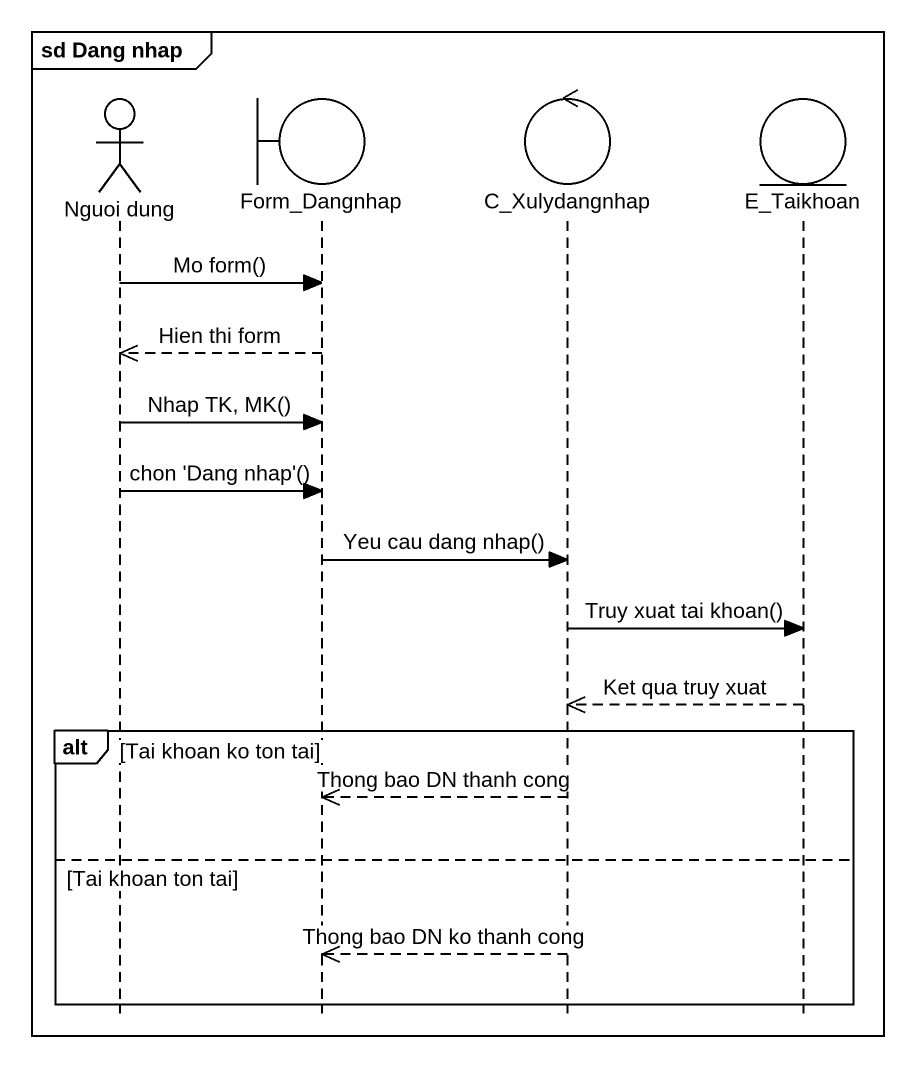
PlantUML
@startuml
mainframe sd Dang nhap
hide footbox
actor "Nguoi dung" as Nguoi_dung
boundary Form_Dangnhap
control C_Xulydangnhap
entity E_Taikhoan

Nguoi_dung -> Form_Dangnhap : Mo form()
Form_Dangnhap -->> Nguoi_dung : Hien thi form
Nguoi_dung -> Form_Dangnhap : Nhap TK, MK()
Nguoi_dung -> Form_Dangnhap : chon 'Dang nhap'()
Form_Dangnhap -> C_Xulydangnhap : Yeu cau dang nhap()
C_Xulydangnhap -> E_Taikhoan : Truy xuat tai khoan()
E_Taikhoan -->> C_Xulydangnhap : Ket qua truy xuat
alt Tai khoan ko ton tai
  C_Xulydangnhap -->> Form_Dangnhap : Thong bao DN thanh cong
else Tai khoan ton tai
  C_Xulydangnhap -->> Form_Dangnhap : Thong bao DN ko thanh cong
end
@enduml
